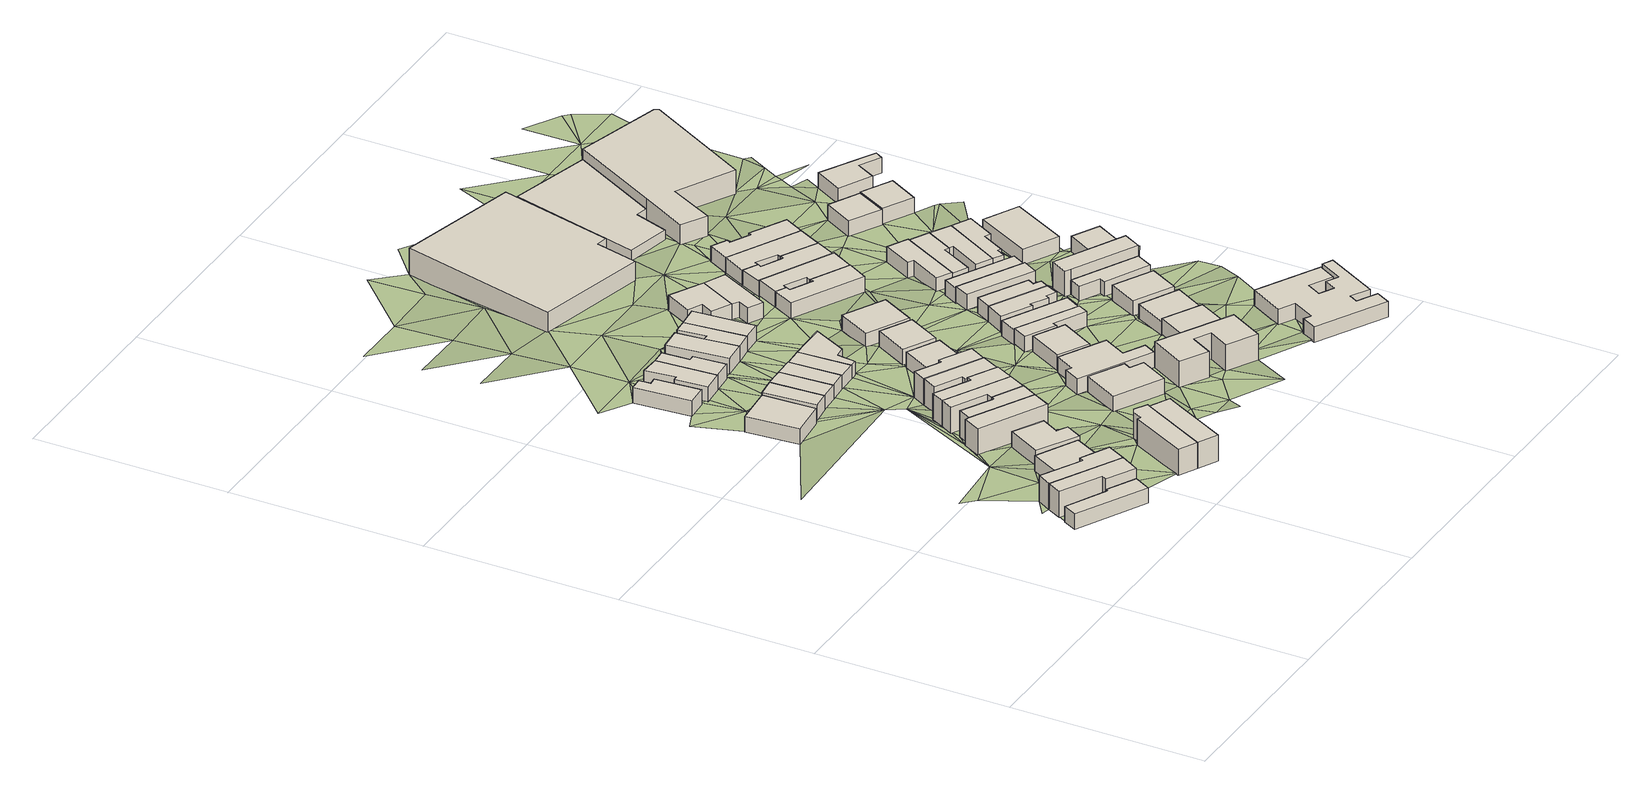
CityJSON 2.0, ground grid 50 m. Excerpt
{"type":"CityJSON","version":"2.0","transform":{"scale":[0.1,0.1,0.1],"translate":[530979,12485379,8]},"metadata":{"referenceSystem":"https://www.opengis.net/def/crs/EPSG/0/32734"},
"CityObjects":{
"building1":{"type":"Building","attributes":{"address":"Addison Road Salt River Cape Town","building":"house","building:levels":1,"building_height":4.1,"plus_code":"4FRW3F96+R69","ground_height":13.44,"roof_height":17.54},"geometry":[{"type":"Solid","lod":"1","boundaries":[[[[0,1,2,3]],[[1,4,5,2]],[[4,6,7,5]],[[6,8,9,7]],[[8,10,11,9]],[[10,0,3,11]],[[3,2,5,7,9,11]],[[10,8,6,4,1,0]]]]}]},
"building2":{"type":"Building","attributes":{"address":"48 Addison Road Salt River Cape Town","building":"house","building:levels":2,"building_height":6.9,"plus_code":"4FRW3F96+R7J","ground_height":13.38,"roof_height":20.28},"geometry":[{"type":"Solid","lod":"1","boundaries":[[[[12,13,14,15]],[[13,16,17,14]],[[16,18,19,17]],[[18,20,21,19]],[[20,22,23,21]],[[22,12,15,23]],[[15,14,17,19,21,23]],[[22,20,18,16,13,12]]]]}]},
"building3":{"type":"Building","attributes":{"address":"46 Addison Road Salt River Cape Town","building":"house","building:levels":2,"building_height":6.9,"plus_code":"4FRW3F96+R7V","ground_height":13.33,"roof_height":20.23},"geometry":[{"type":"Solid","lod":"1","boundaries":[[[[13,24,25,14]],[[24,26,27,25]],[[26,28,29,27]],[[28,30,31,29]],[[30,16,17,31]],[[16,13,14,17]],[[14,25,27,29,31,17]],[[16,30,28,26,24,13]]]]}]},
"building4":{"type":"Building","attributes":{"address":"44 Addison Road Salt River Cape Town","building":"house","building:levels":1,"building_height":4.1,"plus_code":"4FRW3F96+V7H","ground_height":13.01,"roof_height":17.11},"geometry":[{"type":"Solid","lod":"1","boundaries":[[[[32,33,34,35]],[[33,36,37,34]],[[36,38,39,37]],[[38,32,35,39]],[[35,34,37,39]],[[38,36,33,32]]]]}]},
"building5":{"type":"Building","attributes":{"address":"42 Addison Road Salt River Cape Town","building":"house","building:levels":1,"building_height":4.1,"plus_code":"4FRW3F96+W87","ground_height":12.76,"roof_height":16.86},"geometry":[{"type":"Solid","lod":"1","boundaries":[[[[40,41,42,43]],[[41,44,45,42]],[[44,46,47,45]],[[46,48,49,47]],[[48,50,51,49]],[[50,40,43,51]],[[43,42,45,47,49,51]],[[50,48,46,44,41,40]]]]}]},
"building6":{"type":"Building","attributes":{"address":"12 Chapel Street Salt River Cape Town","building":"house","building:levels":1,"building_height":4.1,"plus_code":"4FRW3FC6+47C","ground_height":10.99,"roof_height":15.09},"geometry":[{"type":"Solid","lod":"1","boundaries":[[[[52,53,54,55]],[[53,56,57,54]],[[56,58,59,57]],[[58,52,55,59]],[[55,54,57,59]],[[58,56,53,52]]]]}]},
"building7":{"type":"Building","attributes":{"address":"2 Pope Street Salt River Cape Town","building":"house","building:levels":2,"building_height":6.9,"plus_code":"4FRW3F96+R97","ground_height":13.19,"roof_height":20.09},"geometry":[{"type":"Solid","lod":"1","boundaries":[[[[60,61,62,63]],[[61,64,65,62]],[[64,66,67,65]],[[66,68,69,67]],[[68,70,71,69]],[[70,72,73,71]],[[72,74,75,73]],[[74,60,63,75]],[[63,62,65,67,69,71,73,75]],[[74,72,70,68,66,64,61,60]]]]}]},
"building8":{"type":"Building","attributes":{"address":"40 Addison Road Salt River Cape Town","building":"house","building:levels":2,"building_height":6.9,"plus_code":"4FRW3F96+W8W","ground_height":12.29,"roof_height":19.19},"geometry":[{"type":"Solid","lod":"1","boundaries":[[[[76,77,78,79]],[[77,80,81,78]],[[80,82,83,81]],[[82,84,85,83]],[[84,76,79,85]],[[79,78,81,83,85]],[[84,82,80,77,76]]]]}]},
"building9":{"type":"Building","attributes":{"address":"4 Pope Street Salt River Cape Town","building":"house","building:levels":2,"building_height":6.9,"plus_code":"4FRW3F96+R94","ground_height":13.19,"roof_height":20.09},"geometry":[{"type":"Solid","lod":"1","boundaries":[[[[61,60,63,62]],[[60,86,87,63]],[[86,88,89,87]],[[88,90,91,89]],[[90,61,62,91]],[[62,63,87,89,91]],[[90,88,86,60,61]]]]}]},
"building10":{"type":"Building","attributes":{"address":"Chapel Street Salt River Cape Town","building":"house","building:levels":1,"building_height":4.1,"plus_code":"4FRW3FC6+676","ground_height":10.12,"roof_height":14.22},"geometry":[{"type":"Solid","lod":"1","boundaries":[[[[92,93,94,95]],[[93,96,97,94]],[[96,98,99,97]],[[98,100,101,99]],[[100,102,103,101]],[[102,92,95,103]],[[95,94,97,99,101,103]],[[102,100,98,96,93,92]]]]}]},
"building11":{"type":"Building","attributes":{"address":"38 Addison Road Salt River Cape Town","building":"house","building:levels":2,"building_height":6.9,"plus_code":"4FRW3F96+X85","ground_height":12.29,"roof_height":19.19},"geometry":[{"type":"Solid","lod":"1","boundaries":[[[[76,104,105,79]],[[104,106,107,105]],[[106,108,109,107]],[[108,110,111,109]],[[110,77,78,111]],[[77,76,79,78]],[[79,105,107,109,111,78]],[[77,110,108,106,104,76]]]]}]},
"building12":{"type":"Building","attributes":{"address":"14 Chapel Street Salt River Cape Town","building":"house","building:levels":1,"building_height":4.1,"plus_code":"4FRW3FC6+47H","ground_height":10.99,"roof_height":15.09},"geometry":[{"type":"Solid","lod":"1","boundaries":[[[[112,113,114,115]],[[113,116,117,114]],[[116,118,119,117]],[[118,112,115,119]],[[115,114,117,119]],[[118,116,113,112]]]]}]},
"building13":{"type":"Building","attributes":{"address":"36 Addison Road Salt River Cape Town","building":"house","building:levels":2,"building_height":6.9,"plus_code":"4FRW3F96+X8Q","ground_height":12.14,"roof_height":19.04},"geometry":[{"type":"Solid","lod":"1","boundaries":[[[[120,121,122,123]],[[121,124,125,122]],[[124,126,127,125]],[[126,128,129,127]],[[128,130,131,129]],[[130,120,123,131]],[[123,122,125,127,129,131]],[[130,128,126,124,121,120]]]]}]},
"building14":{"type":"Building","attributes":{"address":"16 Chapel Street Salt River Cape Town","building":"house","building:levels":1,"building_height":4.1,"plus_code":"4FRW3FC6+48F","ground_height":11.09,"roof_height":15.19},"geometry":[{"type":"Solid","lod":"1","boundaries":[[[[132,133,134,135]],[[133,136,137,134]],[[136,138,139,137]],[[138,132,135,139]],[[135,134,137,139]],[[138,136,133,132]]]]}]},
"building15":{"type":"Building","attributes":{"address":"21 Chapel Street Salt River Cape Town","building":"house","building:levels":1,"building_height":4.1,"plus_code":"4FRW3FC6+674","ground_height":10.12,"roof_height":14.22},"geometry":[{"type":"Solid","lod":"1","boundaries":[[[[140,141,142,143]],[[141,144,145,142]],[[144,146,147,145]],[[146,148,149,147]],[[148,150,151,149]],[[150,140,143,151]],[[143,142,145,147,149,151]],[[150,148,146,144,141,140]]]]}]},
"building16":{"type":"Building","attributes":{"address":"34 Addison Road Salt River Cape Town","building":"house","building:levels":2,"building_height":6.9,"plus_code":"4FRW3F96+X9M","ground_height":12.14,"roof_height":19.04},"geometry":[{"type":"Solid","lod":"1","boundaries":[[[[121,152,153,122]],[[152,154,155,153]],[[154,156,157,155]],[[156,158,159,157]],[[158,124,125,159]],[[124,121,122,125]],[[122,153,155,157,159,125]],[[124,158,156,154,152,121]]]]}]},
"building17":{"type":"Building","attributes":{"address":"18 Chapel Street Salt River Cape Town","building":"house","building:levels":1,"building_height":4.1,"plus_code":"4FRW3FC6+48G","ground_height":11.09,"roof_height":15.19},"geometry":[{"type":"Solid","lod":"1","boundaries":[[[[160,132,135,161]],[[132,138,139,135]],[[138,162,163,139]],[[162,160,161,163]],[[161,135,139,163]],[[162,138,132,160]]]]}]},
"building18":{"type":"Building","attributes":{"address":"32 Addison Road Salt River Cape Town","building":"house","building:levels":2,"building_height":6.9,"plus_code":"4FRW3FC6+294","ground_height":11.89,"roof_height":18.79},"geometry":[{"type":"Solid","lod":"1","boundaries":[[[[164,165,166,167]],[[165,168,169,166]],[[168,170,171,169]],[[170,172,173,171]],[[172,174,175,173]],[[174,176,177,175]],[[176,164,167,177]],[[167,166,169,171,173,175,177]],[[176,174,172,170,168,165,164]]]]}]},
"building19":{"type":"Building","attributes":{"address":"23 Chapel Street Salt River Cape Town","building":"house","building:levels":1,"building_height":4.1,"plus_code":"4FRW3FC6+686","ground_height":10.12,"roof_height":14.22},"geometry":[{"type":"Solid","lod":"1","boundaries":[[[[140,178,179,143]],[[178,180,181,179]],[[180,182,183,181]],[[182,184,185,183]],[[184,141,142,185]],[[141,140,143,142]],[[143,179,181,183,185,142]],[[141,184,182,180,178,140]]]]}]},
"building20":{"type":"Building","attributes":{"address":"30 Addison Road Salt River Cape Town","building":"house","building:levels":2,"building_height":6.9,"plus_code":"4FRW3FC6+29H","ground_height":11.8,"roof_height":18.7},"geometry":[{"type":"Solid","lod":"1","boundaries":[[[[186,187,188,189]],[[187,190,191,188]],[[190,192,193,191]],[[192,194,195,193]],[[194,196,197,195]],[[196,186,189,197]],[[189,188,191,193,195,197]],[[196,194,192,190,187,186]]]]}]},
"building21":{"type":"Building","attributes":{"address":"20 Chapel Street Salt River Cape Town","building":"house","building:levels":1,"building_height":4.1,"plus_code":"4FRW3FC6+49C","ground_height":10.92,"roof_height":15.02},"geometry":[{"type":"Solid","lod":"1","boundaries":[[[[198,199,200,201]],[[199,202,203,200]],[[202,204,205,203]],[[204,198,201,205]],[[201,200,203,205]],[[204,202,199,198]]]]}]},
"building22":{"type":"Building","attributes":{"address":"Chapel Street Salt River Cape Town","building":"house","building:levels":1,"building_height":4.1,"plus_code":"4FRW3FC6+688","ground_height":10.72,"roof_height":14.82},"geometry":[{"type":"Solid","lod":"1","boundaries":[[[[206,207,208,209]],[[207,210,211,208]],[[210,212,213,211]],[[212,214,215,213]],[[214,206,209,215]],[[209,208,211,213,215]],[[214,212,210,207,206]]]]}]},
"building23":{"type":"Building","attributes":{"address":"27 Addison Road Salt River Cape Town","building":"house","building:levels":1,"building_height":4.1,"plus_code":"4FRW3F96+VFR","ground_height":12.15,"roof_height":16.25},"geometry":[{"type":"Solid","lod":"1","boundaries":[[[[216,217,218,219]],[[217,220,221,218]],[[220,222,223,221]],[[222,224,225,223]],[[224,226,227,225]],[[226,216,219,227]],[[219,218,221,223,225,227]],[[226,224,222,220,217,216]]]]}]},
"building24":{"type":"Building","attributes":{"address":"22 Chapel Street Salt River Cape Town","building":"house","building:levels":1,"building_height":4.1,"plus_code":"4FRW3FC6+49P","ground_height":10.92,"roof_height":15.02},"geometry":[{"type":"Solid","lod":"1","boundaries":[[[[198,204,205,201]],[[204,228,229,205]],[[228,230,231,229]],[[230,232,233,231]],[[232,234,235,233]],[[234,198,201,235]],[[201,205,229,231,233,235]],[[234,232,230,228,204,198]]]]}]},
"building25":{"type":"Building","attributes":{"address":"28 Addison Road Salt River Cape Town","building":"house","building:levels":1,"building_height":4.1,"plus_code":"4FRW3FC6+2CV","ground_height":11.45,"roof_height":15.55},"geometry":[{"type":"Solid","lod":"1","boundaries":[[[[236,237,238,239]],[[237,240,241,238]],[[240,242,243,241]],[[242,236,239,243]],[[239,238,241,243]],[[242,240,237,236]]]]}]},
"building26":{"type":"Building","attributes":{"address":"Chapel Street Salt River Cape Town","building":"house","building:levels":1,"building_height":4.1,"plus_code":"4FRW3FC6+696","ground_height":10.67,"roof_height":14.77},"geometry":[{"type":"Solid","lod":"1","boundaries":[[[[244,245,246,247]],[[245,248,249,246]],[[248,250,251,249]],[[250,252,253,251]],[[252,254,255,253]],[[254,244,247,255]],[[247,246,249,251,253,255]],[[254,252,250,248,245,244]]]]}]},
"building27":{"type":"Building","attributes":{"address":"25 Addison Road Salt River Cape Town","building":"house","building:levels":1,"building_height":4.1,"plus_code":"4FRW3F96+WF8","ground_height":12.15,"roof_height":16.25},"geometry":[{"type":"Solid","lod":"1","boundaries":[[[[256,257,258,259]],[[257,260,261,258]],[[260,262,263,261]],[[262,264,265,263]],[[264,266,267,265]],[[266,268,269,267]],[[268,270,271,269]],[[270,256,259,271]],[[259,258,261,263,265,267,269,271]],[[270,268,266,264,262,260,257,256]]]]}]},
"building28":{"type":"Building","attributes":{"address":"Chapel Street Salt River Cape Town","building":"house","building:levels":1,"building_height":4.1,"plus_code":"4FRW3FC6+69G","ground_height":10.67,"roof_height":14.77},"geometry":[{"type":"Solid","lod":"1","boundaries":[[[[244,254,255,247]],[[254,272,273,255]],[[272,274,275,273]],[[274,244,247,275]],[[247,255,273,275]],[[274,272,254,244]]]]}]},
"building29":{"type":"Building","attributes":{"address":"26 Addison Road Salt River Cape Town","building":"house","building:levels":1,"building_height":4.1,"plus_code":"4FRW3FC6+3CQ","ground_height":11.45,"roof_height":15.55},"geometry":[{"type":"Solid","lod":"1","boundaries":[[[[276,277,278,279]],[[277,280,281,278]],[[280,282,283,281]],[[282,276,279,283]],[[279,278,281,283]],[[282,280,277,276]]]]}]},
"building30":{"type":"Building","attributes":{"address":"23 Addison Road Salt River Cape Town","building":"house","building:levels":1,"building_height":4.1,"plus_code":"4FRW3F96+XF9","ground_height":11.72,"roof_height":15.82},"geometry":[{"type":"Solid","lod":"1","boundaries":[[[[284,285,286,287]],[[285,288,289,286]],[[288,290,291,289]],[[290,284,287,291]],[[287,286,289,291]],[[290,288,285,284]]]]}]},
"building31":{"type":"Building","attributes":{"address":"3 Pope Street Salt River Cape Town","building":"hall","building:levels":2,"amenity":"community_centre","building_height":6.9,"plus_code":"4FRW3F96+RHV","ground_height":12.51,"roof_height":19.41},"geometry":[{"type":"Solid","lod":"1","boundaries":[[[[292,293,294,295]],[[293,296,297,294]],[[296,298,299,297]],[[298,300,301,299]],[[300,302,303,301]],[[302,304,305,303]],[[304,306,307,305]],[[306,292,295,307]],[[295,294,297,299,301,303,305,307]],[[306,304,302,300,298,296,293,292]]]]}]},
"building32":{"type":"Building","attributes":{"address":"24 Addison Road Salt River Cape Town","building":"house","building:levels":1,"building_height":4.1,"plus_code":"4FRW3FC6+4F6","ground_height":10.74,"roof_height":14.84},"geometry":[{"type":"Solid","lod":"1","boundaries":[[[[308,309,310,311]],[[309,312,313,310]],[[312,314,315,313]],[[314,308,311,315]],[[311,310,313,315]],[[314,312,309,308]]]]}]},
"building33":{"type":"Building","attributes":{"address":"Chapel Street Salt River Cape Town","building":"house","building:levels":1,"building_height":4.1,"plus_code":"4FRW3FC6+7C3","ground_height":10.32,"roof_height":14.42},"geometry":[{"type":"Solid","lod":"1","boundaries":[[[[316,317,318,319]],[[317,320,321,318]],[[320,322,323,321]],[[322,324,325,323]],[[324,326,327,325]],[[326,316,319,327]],[[319,318,321,323,325,327]],[[326,324,322,320,317,316]]]]}]},
"building34":{"type":"Building","attributes":{"address":"21 Addison Road Salt River Cape Town","building":"house","building:levels":1,"building_height":4.1,"plus_code":"4FRW3F96+XGM","ground_height":11.72,"roof_height":15.82},"geometry":[{"type":"Solid","lod":"1","boundaries":[[[[328,329,330,331]],[[329,332,333,330]],[[332,334,335,333]],[[334,336,337,335]],[[336,338,339,337]],[[338,328,331,339]],[[331,330,333,335,337,339]],[[338,336,334,332,329,328]]]]}]},
"building35":{"type":"Building","attributes":{"address":"Chapel Street Salt River Cape Town","building":"house","building:levels":1,"building_height":4.1,"plus_code":"4FRW3FC6+6CX","ground_height":10.32,"roof_height":14.42},"geometry":[{"type":"Solid","lod":"1","boundaries":[[[[316,326,327,319]],[[326,340,341,327]],[[340,342,343,341]],[[342,344,345,343]],[[344,346,347,345]],[[346,316,319,347]],[[319,327,341,343,345,347]],[[346,344,342,340,326,316]]]]}]},
"building36":{"type":"Building","attributes":{"address":"19 Addison Road Salt River Cape Town","building":"house","building:levels":1,"building_height":4.1,"plus_code":"4FRW3F96+XGW","ground_height":11.22,"roof_height":15.32},"geometry":[{"type":"Solid","lod":"1","boundaries":[[[[348,349,350,351]],[[349,352,353,350]],[[352,354,355,353]],[[354,348,351,355]],[[351,350,353,355]],[[354,352,349,348]]]]}]},
"building37":{"type":"Building","attributes":{"address":"Burns Road Salt River Cape Town","building":"house","building:levels":1,"building_height":4.1,"plus_code":"4FRW3F96+VHG","ground_height":12.33,"roof_height":16.43},"geometry":[{"type":"Solid","lod":"1","boundaries":[[[[356,357,358,359]],[[357,360,361,358]],[[360,362,363,361]],[[362,356,359,363]],[[359,358,361,363]],[[362,360,357,356]]]]}]},
"building38":{"type":"Building","attributes":{"address":"14 Addison Road Salt River Cape Town","building":"house","building:levels":1,"building_height":4.1,"plus_code":"4FRW3FC6+5FQ","ground_height":10.39,"roof_height":14.49},"geometry":[{"type":"Solid","lod":"1","boundaries":[[[[364,365,366,367]],[[365,368,369,366]],[[368,370,371,369]],[[370,372,373,371]],[[372,374,375,373]],[[374,376,377,375]],[[376,378,379,377]],[[378,364,367,379]],[[367,366,369,371,373,375,377,379]],[[378,376,374,372,370,368,365,364]]]]}]},
"building39":{"type":"Building","attributes":{"address":"Albert Road Salt River Cape Town","building":"retail","building:levels":2,"building_height":6.9,"plus_code":"4FRW3FC6+CCF","ground_height":7.84,"roof_height":14.74},"geometry":[{"type":"Solid","lod":"1","boundaries":[[[[380,381,382,383]],[[381,384,385,382]],[[384,386,387,385]],[[386,388,389,387]],[[388,390,391,389]],[[390,380,383,391]],[[383,382,385,387,389,391]],[[390,388,386,384,381,380]]]]}]},
"building40":{"type":"Building","attributes":{"address":"17 Addison Road Salt River Cape Town","building":"house","building:levels":1,"building_height":4.1,"plus_code":"4FRW3FC6+2GH","ground_height":11.22,"roof_height":15.32},"geometry":[{"type":"Solid","lod":"1","boundaries":[[[[392,393,394,395]],[[393,396,397,394]],[[396,398,399,397]],[[398,400,401,399]],[[400,402,403,401]],[[402,404,405,403]],[[404,406,407,405]],[[406,392,395,407]],[[395,394,397,399,401,403,405,407]],[[406,404,402,400,398,396,393,392]]]]}]},
"building41":{"type":"Building","attributes":{"address":"15 Addison Road Salt River Cape Town","building":"house","building:levels":1,"building_height":4.1,"plus_code":"4FRW3FC6+2HJ","ground_height":11.22,"roof_height":15.32},"geometry":[{"type":"Solid","lod":"1","boundaries":[[[[392,406,407,395]],[[406,408,409,407]],[[408,410,411,409]],[[410,412,413,411]],[[412,414,415,413]],[[414,392,395,415]],[[395,407,409,411,413,415]],[[414,412,410,408,406,392]]]]}]},
"building42":{"type":"Building","attributes":{"address":"Burns Road Salt River Cape Town","building":"house","building:levels":1,"building_height":4.1,"plus_code":"4FRW3F96+WJ2","ground_height":11.5,"roof_height":15.6},"geometry":[{"type":"Solid","lod":"1","boundaries":[[[[416,417,418,419]],[[417,420,421,418]],[[420,422,423,421]],[[422,416,419,423]],[[419,418,421,423]],[[422,420,417,416]]]]}]},
"building43":{"type":"Building","attributes":{"address":"12 Addison Road Salt River Cape Town","building":"house","building:levels":1,"building_height":4.1,"plus_code":"4FRW3FC6+6G3","ground_height":10.23,"roof_height":14.33},"geometry":[{"type":"Solid","lod":"1","boundaries":[[[[424,425,426,427]],[[425,428,429,426]],[[428,430,431,429]],[[430,432,433,431]],[[432,434,435,433]],[[434,436,437,435]],[[436,438,439,437]],[[438,424,427,439]],[[427,426,429,431,433,435,437,439]],[[438,436,434,432,430,428,425,424]]]]}]},
"building44":{"type":"Building","attributes":{"address":"13 Addison Road Salt River Cape Town","building":"house","building:levels":1,"building_height":4.1,"plus_code":"4FRW3FC6+3H3","ground_height":11.22,"roof_height":15.32},"geometry":[{"type":"Solid","lod":"1","boundaries":[[[[440,441,442,443]],[[441,444,445,442]],[[444,446,447,445]],[[446,440,443,447]],[[443,442,445,447]],[[446,444,441,440]]]]}]},
"building45":{"type":"Building","attributes":{"address":"10 Addison Road Salt River Cape Town","building":"house","building:levels":1,"building_height":4.1,"plus_code":"4FRW3FC6+6GF","ground_height":9.9,"roof_height":14},"geometry":[{"type":"Solid","lod":"1","boundaries":[[[[448,449,450,451]],[[449,452,453,450]],[[452,454,455,453]],[[454,456,457,455]],[[456,458,459,457]],[[458,460,461,459]],[[460,462,463,461]],[[462,448,451,463]],[[451,450,453,455,457,459,461,463]],[[462,460,458,456,454,452,449,448]]]]}]},
"building46":{"type":"Building","attributes":{"address":"11 Addison Road Salt River Cape Town","building":"house","building:levels":1,"building_height":4.1,"plus_code":"4FRW3FC6+3H8","ground_height":10.81,"roof_height":14.91},"geometry":[{"type":"Solid","lod":"1","boundaries":[[[[464,465,466,467]],[[465,468,469,466]],[[468,470,471,469]],[[470,464,467,471]],[[467,466,469,471]],[[470,468,465,464]]]]}]},
"building47":{"type":"Building","attributes":{"address":"14A Burns Road Salt River Cape Town","building":"house","building:levels":1,"building_height":4.1,"plus_code":"4FRW3F96+WJV","ground_height":11.5,"roof_height":15.6},"geometry":[{"type":"Solid","lod":"1","boundaries":[[[[472,473,474,475]],[[473,476,477,474]],[[476,478,479,477]],[[478,472,475,479]],[[475,474,477,479]],[[478,476,473,472]]]]}]},
"building48":{"type":"Building","attributes":{"address":"8 Addison Road Salt River Cape Town","building":"house","building:levels":1,"building_height":4.1,"plus_code":"4FRW3FC6+6GW","ground_height":9.76,"roof_height":13.86},"geometry":[{"type":"Solid","lod":"1","boundaries":[[[[480,481,482,483]],[[481,484,485,482]],[[484,486,487,485]],[[486,488,489,487]],[[488,490,491,489]],[[490,492,493,491]],[[492,494,495,493]],[[494,480,483,495]],[[483,482,485,487,489,491,493,495]],[[494,492,490,488,486,484,481,480]]]]}]},
"building49":{"type":"Building","attributes":{"address":"33A Burns Road Salt River Cape Town","building":"house","building:levels":1,"building_height":4.1,"plus_code":"4FRW3F96+RM3","ground_height":12.03,"roof_height":16.13},"geometry":[{"type":"Solid","lod":"1","boundaries":[[[[496,497,498,499]],[[497,500,501,498]],[[500,502,503,501]],[[502,504,505,503]],[[504,506,507,505]],[[506,508,509,507]],[[508,510,511,509]],[[510,512,513,511]],[[512,514,515,513]],[[514,516,517,515]],[[516,518,519,517]],[[518,520,521,519]],[[520,522,523,521]],[[522,524,525,523]],[[524,526,527,525]],[[526,528,529,527]],[[528,530,531,529]],[[530,532,533,531]],[[532,534,535,533]],[[534,496,499,535]],[[499,498,501,503,505,507,509,511,513,515,517,519,521,523,525,527,529,531,533,535]],[[534,532,530,528,526,524,522,520,518,516,514,512,510,508,506,504,502,500,497,496]]]]}]},
"building50":{"type":"Building","attributes":{"address":"2 Tennyson Street Salt River Cape Town","building":"house","building:levels":1,"building_height":4.1,"plus_code":"4FRW3FC6+4H7","ground_height":10.31,"roof_height":14.41},"geometry":[{"type":"Solid","lod":"1","boundaries":[[[[536,537,538,539]],[[537,540,541,538]],[[540,542,543,541]],[[542,544,545,543]],[[544,546,547,545]],[[546,536,539,547]],[[539,538,541,543,545,547]],[[546,544,542,540,537,536]]]]}]},
"building51":{"type":"Building","attributes":{"address":"14 Burns Road Salt River Cape Town","building":"house","building:levels":1,"building_height":4.1,"plus_code":"4FRW3F96+XJG","ground_height":11.12,"roof_height":15.22},"geometry":[{"type":"Solid","lod":"1","boundaries":[[[[548,549,550,551]],[[549,552,553,550]],[[552,554,555,553]],[[554,556,557,555]],[[556,558,559,557]],[[558,548,551,559]],[[551,550,553,555,557,559]],[[558,556,554,552,549,548]]]]}]},
"building52":{"type":"Building","attributes":{"address":"6A Addison Road Salt River Cape Town","building":"house","building:levels":1,"building_height":4.1,"plus_code":"4FRW3FC6+7G9","ground_height":9.76,"roof_height":13.86},"geometry":[{"type":"Solid","lod":"1","boundaries":[[[[484,481,482,485]],[[481,560,561,482]],[[560,562,563,561]],[[562,564,565,563]],[[564,566,567,565]],[[566,568,569,567]],[[568,570,571,569]],[[570,484,485,571]],[[485,482,561,563,565,567,569,571]],[[570,568,566,564,562,560,481,484]]]]}]},
"building53":{"type":"Building","attributes":{"address":"4 Tennyson Street Salt River Cape Town","building":"house","building:levels":1,"building_height":4.1,"plus_code":"4FRW3FC6+4JC","ground_height":9.98,"roof_height":14.08},"geometry":[{"type":"Solid","lod":"1","boundaries":[[[[572,573,574,575]],[[573,576,577,574]],[[576,578,579,577]],[[578,580,581,579]],[[580,582,583,581]],[[582,572,575,583]],[[575,574,577,579,581,583]],[[582,580,578,576,573,572]]]]}]},
"building54":{"type":"Building","attributes":{"address":"12 Burns Road Salt River Cape Town","building":"house","building:levels":2,"building_height":6.9,"plus_code":"4FRW3F96+XJX","ground_height":11.12,"roof_height":18.02},"geometry":[{"type":"Solid","lod":"1","boundaries":[[[[548,584,585,586]],[[584,587,588,585]],[[587,589,590,588]],[[589,549,591,590]],[[549,548,586,591]],[[586,585,588,590,591]],[[549,589,587,584,548]]]]}]},
"building55":{"type":"Building","attributes":{"address":"6 Tennyson Street Salt River Cape Town","building":"house","building:levels":1,"building_height":4.1,"plus_code":"4FRW3FC6+3JV","ground_height":9.98,"roof_height":14.08},"geometry":[{"type":"Solid","lod":"1","boundaries":[[[[592,572,575,593]],[[572,582,583,575]],[[582,594,595,583]],[[594,596,597,595]],[[596,598,599,597]],[[598,592,593,599]],[[593,575,583,595,597,599]],[[598,596,594,582,572,592]]]]}]},
"building56":{"type":"Building","attributes":{"address":"8 Tennyson Street Salt River Cape Town","building":"house","building:levels":1,"building_height":4.1,"plus_code":"4FRW3FC6+4M2","ground_height":9.98,"roof_height":14.08},"geometry":[{"type":"Solid","lod":"1","boundaries":[[[[592,598,599,593]],[[598,600,601,599]],[[600,602,603,601]],[[602,604,605,603]],[[604,606,607,605]],[[606,608,609,607]],[[608,610,611,609]],[[610,592,593,611]],[[593,599,601,603,605,607,609,611]],[[610,608,606,604,602,600,598,592]]]]}]},
"building57":{"type":"Building","attributes":{"address":"422 Albert Road Salt River Cape Town","building":"retail","building:levels":1,"building_height":4.1,"plus_code":"4FRW3FC6+CG9","ground_height":7.91,"roof_height":12.01},"geometry":[{"type":"Solid","lod":"1","boundaries":[[[[612,613,614,615]],[[613,616,617,614]],[[616,618,619,617]],[[618,620,621,619]],[[620,622,623,621]],[[622,612,615,623]],[[615,614,617,619,621,623]],[[622,620,618,616,613,612]]]]}]},
"building58":{"type":"Building","attributes":{"address":"10 Burns Road Salt River Cape Town","building":"house","building:levels":1,"building_height":4.1,"plus_code":"4FRW3FC6+2M8","ground_height":10.81,"roof_height":14.91},"geometry":[{"type":"Solid","lod":"1","boundaries":[[[[624,625,626,627]],[[625,628,629,626]],[[628,630,631,629]],[[630,624,627,631]],[[627,626,629,631]],[[630,628,625,624]]]]}]},
"building59":{"type":"Building","attributes":{"address":"10 Tennyson Street Salt River Cape Town","building":"house","building:levels":1,"building_height":4.1,"plus_code":"4FRW3FC6+3MF","ground_height":10.81,"roof_height":14.91},"geometry":[{"type":"Solid","lod":"1","boundaries":[[[[632,633,634,635]],[[633,636,637,634]],[[636,638,639,637]],[[638,632,635,639]],[[635,634,637,639]],[[638,636,633,632]]]]}]},
"building60":{"type":"Building","attributes":{"address":"1 Tennyson Street Salt River Cape Town","building":"house","building:levels":1,"building_height":4.1,"plus_code":"4FRW3FC6+6J9","ground_height":9.49,"roof_height":13.59},"geometry":[{"type":"Solid","lod":"1","boundaries":[[[[640,641,642,643]],[[641,644,645,642]],[[644,646,647,645]],[[646,640,643,647]],[[643,642,645,647]],[[646,644,641,640]]]]}]},
"building61":{"type":"Building","attributes":{"address":"3 Tennyson Street Salt River Cape Town","building":"house","building:levels":1,"building_height":4.1,"plus_code":"4FRW3FC6+5MW","ground_height":9.76,"roof_height":13.86},"geometry":[{"type":"Solid","lod":"1","boundaries":[[[[648,649,650,651]],[[649,652,653,650]],[[652,654,655,653]],[[654,648,651,655]],[[651,650,653,655]],[[654,652,649,648]]]]}]},
"building62":{"type":"Building","attributes":{"address":"Addison House Albert Road Salt River Cape Town","building":"retail","building:levels":2,"building_height":6.9,"plus_code":"4FRW3FC6+9JX","ground_height":7.91,"roof_height":14.81},"geometry":[{"type":"Solid","lod":"1","boundaries":[[[[612,622,656,657]],[[622,658,659,656]],[[658,660,661,659]],[[660,662,663,661]],[[662,664,665,663]],[[664,666,667,665]],[[666,668,669,667]],[[668,612,657,669]],[[657,656,659,661,663,665,667,669]],[[668,666,664,662,660,658,622,612]]]]}]},
"building63":{"type":"Building","attributes":{"address":"9 Addison Road Salt River Cape Town","building":"house","building:levels":1,"building_height":4.1,"plus_code":"4FRW3FC6+7M5","ground_height":9.49,"roof_height":13.59},"geometry":[{"type":"Solid","lod":"1","boundaries":[[[[670,671,672,673]],[[671,674,675,672]],[[674,676,677,675]],[[676,678,679,677]],[[678,680,681,679]],[[680,670,673,681]],[[673,672,675,677,679,681]],[[680,678,676,674,671,670]]]]}]},
"terrain1":{"type":"TINRelief","geometry":[{"type":"CompositeSurface","lod":"1","boundaries":[[[6,682,683]],[[684,685,30]],[[8,6,683]],[[686,682,6]],[[687,30,688]],[[689,690,687]],[[688,30,691]],[[692,691,30]],[[689,687,688]],[[691,692,693]],[[694,688,691]],[[695,691,693]],[[688,694,689]],[[13,4,696]],[[693,24,695]],[[694,697,689]],[[13,698,24]],[[699,700,701]],[[698,13,696]],[[24,698,695]],[[694,702,697]],[[689,697,41]],[[703,704,689]],[[41,703,689]],[[32,695,698]],[[32,702,694]],[[702,705,697]],[[698,696,72]],[[702,32,705]],[[72,32,698]],[[706,707,708]],[[704,709,710]],[[689,704,711]],[[703,41,84]],[[32,72,705]],[[704,710,712]],[[706,708,713]],[[700,714,701]],[[708,707,58]],[[715,716,40]],[[72,68,705]],[[40,84,41]],[[711,704,712]],[[714,717,58]],[[718,712,710]],[[719,713,708]],[[705,720,716]],[[84,40,716]],[[72,70,68]],[[714,700,717]],[[717,113,58]],[[102,721,722]],[[723,724,710]],[[708,58,113]],[[705,68,720]],[[712,725,711]],[[724,718,710]],[[726,719,708]],[[700,727,717]],[[716,720,84]],[[708,113,133]],[[728,711,725]],[[729,719,726]],[[100,730,731]],[[731,719,729]],[[102,100,721]],[[66,720,68]],[[726,708,732]],[[726,733,729]],[[729,733,731]],[[721,734,722]],[[711,728,735]],[[100,731,144]],[[133,732,708]],[[736,731,733]],[[720,66,64]],[[700,737,727]],[[731,736,144]],[[728,156,735]],[[144,721,100]],[[64,61,90]],[[84,738,76]],[[738,84,720]],[[735,168,711]],[[700,711,739]],[[700,740,737]],[[720,64,741]],[[156,742,735]],[[168,739,711]],[[76,738,104]],[[735,742,743]],[[721,144,141]],[[741,64,90]],[[740,700,739]],[[732,133,744]],[[88,745,90]],[[156,154,742]],[[738,720,741]],[[746,734,747]],[[133,132,744]],[[104,738,121]],[[141,748,721]],[[749,90,745]],[[132,750,744]],[[132,160,750]],[[751,740,739]],[[750,212,744]],[[741,270,738]],[[747,752,753]],[[212,754,744]],[[745,755,749]],[[754,748,756]],[[757,741,90]],[[192,758,739]],[[759,721,748]],[[738,268,121]],[[734,721,760]],[[761,751,739]],[[212,210,754]],[[90,749,757]],[[748,754,210]],[[750,214,212]],[[214,750,160]],[[192,190,758]],[[121,268,152]],[[270,268,738]],[[270,741,222]],[[758,762,739]],[[755,763,749]],[[739,762,761]],[[734,764,747]],[[210,759,748]],[[765,766,752]],[[721,759,760]],[[763,755,767]],[[214,160,198]],[[190,768,758]],[[759,210,207]],[[769,761,770]],[[749,763,771]],[[768,190,772]],[[764,734,760]],[[749,771,757]],[[152,773,774]],[[775,770,761]],[[264,152,268]],[[214,198,254]],[[761,762,775]],[[776,270,222]],[[206,777,207]],[[759,207,778]],[[778,207,777]],[[779,752,747]],[[775,762,780]],[[772,774,773]],[[773,152,264]],[[254,198,781]],[[266,264,268]],[[782,759,778]],[[782,760,759]],[[747,764,779]],[[783,757,771]],[[781,198,234]],[[763,784,771]],[[785,770,775]],[[779,765,752]],[[270,776,786]],[[775,780,277]],[[282,780,762]],[[768,772,787]],[[788,783,776]],[[254,781,272]],[[763,789,784]],[[770,785,234]],[[773,264,790]],[[282,762,236]],[[787,772,773]],[[277,785,775]],[[272,781,234]],[[787,236,768]],[[784,791,771]],[[792,783,771]],[[776,783,786]],[[790,264,793]],[[764,760,794]],[[773,790,290]],[[782,795,760]],[[236,787,282]],[[792,786,783]],[[274,796,782]],[[797,798,272]],[[784,799,791]],[[789,799,784]],[[798,274,272]],[[779,800,765]],[[262,793,264]],[[309,234,785]],[[773,290,332]],[[329,787,773]],[[376,272,234]],[[795,782,796]],[[801,791,799]],[[802,785,277]],[[282,787,276]],[[332,329,773]],[[272,376,797]],[[797,803,798]],[[274,804,796]],[[805,806,262]],[[804,274,798]],[[794,760,795]],[[765,800,807]],[[808,786,792]],[[292,799,789]],[[381,779,764]],[[802,277,276]],[[309,376,234]],[[799,809,801]],[[803,797,344]],[[803,810,798]],[[262,811,793]],[[786,808,806]],[[806,811,262]],[[334,332,290]],[[354,787,329]],[[797,376,344]],[[812,810,803]],[[793,811,288]],[[354,393,787]],[[276,787,392]],[[813,764,794]],[[288,334,290]],[[381,800,779]],[[814,376,309]],[[808,792,293]],[[811,806,357]],[[393,392,787]],[[808,357,806]],[[334,288,336]],[[309,815,814]],[[344,376,374]],[[441,802,276]],[[811,338,288]],[[807,800,381]],[[288,338,336]],[[816,293,292]],[[794,795,817]],[[393,354,818]],[[374,819,344]],[[392,441,276]],[[292,820,816]],[[362,808,293]],[[802,821,815]],[[814,822,376]],[[811,357,823]],[[795,316,817]],[[823,338,811]],[[819,346,344]],[[441,821,802]],[[815,822,814]],[[818,354,824]],[[813,794,817]],[[365,372,370]],[[316,346,825]],[[441,392,414]],[[372,430,826]],[[816,827,293]],[[828,816,820]],[[368,365,370]],[[817,316,825]],[[829,818,830]],[[365,430,372]],[[362,293,827]],[[821,831,815]],[[346,819,832]],[[338,833,328]],[[357,834,823]],[[828,827,816]],[[441,440,821]],[[824,830,818]],[[823,833,338]],[[822,815,831]],[[346,835,825]],[[412,441,414]],[[328,836,824]],[[440,837,821]],[[833,823,834]],[[835,346,832]],[[838,839,830]],[[838,830,824]],[[825,835,817]],[[821,840,831]],[[841,813,817]],[[837,840,821]],[[362,842,356]],[[843,328,833]],[[824,836,838]],[[844,813,845]],[[843,836,328]],[[827,526,362]],[[846,828,847]],[[845,813,841]],[[822,831,848]],[[827,828,846]],[[834,478,833]],[[836,849,838]],[[850,851,852]],[[412,444,441]],[[853,838,849]],[[842,362,526]],[[845,854,844]],[[855,817,835]],[[852,851,856]],[[840,837,857]],[[831,840,540]],[[858,849,836]],[[843,858,836]],[[850,859,851]],[[412,410,408]],[[849,408,853]],[[854,845,841]],[[540,848,831]],[[478,834,417]],[[860,381,861]],[[356,842,417]],[[856,851,862]],[[849,858,863]],[[857,837,864]],[[865,858,843]],[[408,444,412]],[[841,817,866]],[[849,867,408]],[[865,868,858]],[[855,866,817]],[[540,840,542]],[[417,842,478]],[[444,408,867]],[[864,837,465]],[[843,472,865]],[[848,540,537]],[[436,848,537]],[[842,526,869]],[[444,867,446]],[[855,870,871]],[[872,854,841]],[[472,478,873]],[[841,866,874]],[[855,871,866]],[[875,864,465]],[[870,876,877]],[[478,842,878]],[[864,875,879]],[[472,880,865]],[[876,881,877]],[[882,875,465]],[[878,873,478]],[[878,842,869]],[[869,526,883]],[[867,884,446]],[[449,436,885]],[[472,873,880]],[[436,537,885]],[[886,871,870]],[[879,875,887]],[[886,870,877]],[[446,636,465]],[[888,887,875]],[[882,465,889]],[[866,871,886]],[[854,872,861]],[[867,890,884]],[[465,636,889]],[[636,446,884]],[[481,449,885]],[[867,584,890]],[[885,537,536]],[[874,866,891]],[[892,889,893]],[[636,893,889]],[[873,894,880]],[[895,873,878]],[[896,874,891]],[[877,560,897]],[[898,893,636]],[[899,886,877]],[[900,481,885]],[[900,885,536]],[[880,894,548]],[[894,873,895]],[[884,638,636]],[[625,884,890]],[[877,897,899]],[[898,901,893]],[[584,902,890]],[[898,636,903]],[[861,872,904]],[[905,536,572]],[[481,641,560]],[[625,638,884]],[[903,636,633]],[[641,481,900]],[[900,536,648]],[[584,548,906]],[[907,886,899]],[[641,897,560]],[[861,904,908]],[[638,625,909]],[[572,592,905]],[[536,905,648]],[[898,903,633]],[[906,902,584]],[[909,625,910]],[[911,898,633]],[[592,911,905]],[[910,625,624]],[[638,909,632]],[[899,897,912]],[[612,904,872]],[[912,897,641]],[[913,907,899]],[[911,633,632]],[[905,649,648]],[[908,904,914]],[[905,911,915]],[[911,632,916]],[[654,674,641]],[[641,674,912]],[[905,917,649]],[[899,912,918]],[[904,612,914]],[[899,918,913]],[[915,917,905]],[[911,919,915]],[[912,674,671]],[[920,674,654]],[[912,921,918]],[[654,652,920]],[[912,671,921]],[[913,918,922]],[[921,923,918]],[[924,921,671]],[[923,925,918]],[[914,612,926]],[[927,914,926]],[[918,925,922]],[[922,928,913]],[[929,925,923]],[[930,913,928]],[[926,612,931]],[[922,932,928]],[[933,934,926]],[[935,926,931]],[[933,926,936]],[[926,935,936]]]}]}
},
"vertices":[
[167,186,63],[346,93,63],[346,93,104],[167,186,104],[369,135,63],[369,135,104],[295,174,63],[295,174,104],[292,168,63],[292,168,104],[186,222,63],[186,222,104],
[369,135,62],[397,184,62],[397,184,131],[369,135,131],[218,279,62],[218,279,131],[199,242,62],[199,242,131],[302,187,62],[302,187,131],[295,174,62],[295,174,131],
[422,232,62],[422,232,131],[349,270,62],[349,270,131],[343,259,62],[343,259,131],[238,315,62],[238,315,131],
[463,334,58],[357,389,58],[357,389,99],[463,334,99],[313,306,58],[313,306,99],[420,251,58],[420,251,99],
[504,443,56],[428,485,56],[428,485,97],[504,443,97],[380,398,56],[380,398,97],[483,341,56],[483,341,97],[506,383,56],[506,383,97],[479,398,56],[479,398,97],
[231,1064,38],[241,927,38],[241,927,79],[231,1064,79],[337,937,38],[337,937,79],[331,1073,38],[331,1073,79],
[536,67,60],[626,238,60],[626,238,129],[536,67,129],[630,244,60],[630,244,129],[598,263,60],[598,263,129],[585,256,60],[585,256,129],[573,232,60],[573,232,129],[563,236,60],[563,236,129],[489,92,60],[489,92,129],
[562,497,51],[403,582,51],[403,582,120],[562,497,120],[392,585,51],[392,585,120],[368,541,51],[368,541,120],[538,452,51],[538,452,120],
[587,41,60],[587,41,129],[669,198,60],[669,198,129],[677,212,60],[677,212,129],
[248,1207,29],[301,1211,29],[301,1211,70],[248,1207,70],[292,1328,29],[292,1328,70],[272,1326,29],[272,1326,70],[270,1356,29],[270,1356,70],[236,1354,29],[236,1354,70],
[584,537,51],[584,537,120],[506,578,51],[506,578,120],[501,570,51],[501,570,120],[420,614,51],[420,614,120],
[388,1084,38],[340,1078,38],[340,1078,79],[388,1084,79],[350,942,38],[350,942,79],[395,946,38],[395,946,79],
[584,537,50],[608,583,50],[608,583,119],[584,537,119],[443,671,50],[443,671,119],[425,640,50],[425,640,119],[513,593,50],[513,593,119],[506,578,50],[506,578,119],
[436,1086,39],[388,1084,39],[388,1084,80],[436,1086,80],[395,946,39],[395,946,80],[443,949,39],[443,949,80],
[374,1209,29],[364,1364,29],[364,1364,70],[374,1209,70],[313,1366,29],[313,1366,70],[322,1288,29],[322,1288,70],[310,1287,29],[310,1287,70],[319,1204,29],[319,1204,70],
[631,628,50],[631,628,119],[557,668,50],[557,668,119],[551,655,50],[551,655,119],[460,704,50],[460,704,119],
[485,1088,39],[485,1088,80],[490,953,39],[490,953,80],
[631,628,47],[656,677,47],[656,677,116],[631,628,116],[511,754,47],[511,754,116],[491,717,47],[491,717,116],[559,681,47],[559,681,116],[553,670,47],[553,670,116],[557,668,47],[557,668,116],
[426,1213,29],[426,1213,70],[420,1297,29],[420,1297,70],[405,1296,29],[405,1296,70],[401,1367,29],[401,1367,70],
[656,677,46],[680,721,46],[680,721,115],[656,677,115],[601,764,46],[601,764,115],[596,754,46],[596,754,115],[530,789,46],[530,789,115],[511,754,46],[511,754,115],
[536,1091,38],[485,1088,38],[485,1088,78],[536,1091,78],[490,953,38],[490,953,78],[542,955,38],[542,955,78],
[489,1305,36],[482,1376,36],[482,1376,77],[489,1305,77],[423,1370,36],[423,1370,77],[440,1213,36],[440,1213,77],[499,1219,36],[499,1219,77],
[843,367,50],[808,385,50],[808,385,91],[843,367,91],[818,403,50],[818,403,91],[730,451,50],[730,451,91],[680,359,50],[680,359,91],[803,293,50],[803,293,91],
[561,956,38],[561,956,78],[566,1004,38],[566,1004,78],[594,1007,38],[594,1007,78],[637,1093,38],[637,1093,78],
[723,826,43],[642,869,43],[642,869,84],[723,826,84],[597,783,43],[597,783,84],[678,740,43],[678,740,84],
[532,1381,35],[496,1378,35],[496,1378,76],[532,1381,76],[503,1306,35],[503,1306,76],[489,1305,35],[489,1305,76],[499,1219,35],[499,1219,76],[546,1225,35],[546,1225,76],
[893,367,50],[911,399,50],[911,399,91],[893,367,91],[857,428,50],[857,428,91],[889,487,50],[889,487,91],[773,550,50],[773,550,91],[746,500,50],[746,500,91],[731,508,50],[731,508,91],[708,466,50],[708,466,91],
[597,1229,35],[597,1229,76],[585,1387,35],[585,1387,76],
[773,923,43],[694,965,43],[694,965,84],[773,923,84],[648,880,43],[648,880,84],[728,838,43],[728,838,84],
[785,558,46],[863,516,46],[863,516,87],[785,558,87],[911,604,46],[911,604,87],[833,646,46],[833,646,87],
[1028,172,53],[1077,260,53],[1077,260,122],[1028,172,122],[890,364,53],[890,364,122],[839,274,53],[839,274,122],[909,235,53],[909,235,122],[940,291,53],[940,291,122],[982,268,53],[982,268,122],[951,214,53],[951,214,122],
[832,1022,36],[727,1078,36],[727,1078,77],[832,1022,77],[681,993,36],[681,993,77],[786,936,36],[786,936,77],
[710,1423,32],[625,1468,32],[625,1468,73],[710,1423,73],[589,1399,32],[589,1399,73],[624,1381,32],[624,1381,73],[607,1349,32],[607,1349,73],[658,1323,32],[658,1323,73],
[1000,615,46],[844,699,46],[844,699,86],[1000,615,86],[823,661,46],[823,661,86],[899,620,46],[899,620,86],[905,631,46],[905,631,86],[986,588,46],[986,588,86],
[673,1312,32],[673,1312,73],[659,1283,32],[659,1283,73],[698,1264,32],[698,1264,73],[765,1397,32],[765,1397,73],
[844,699,41],[1000,615,41],[1000,615,82],[844,699,82],[1025,659,41],[1025,659,82],[867,743,41],[867,743,82],
[1125,366,52],[1028,419,52],[1028,419,93],[1125,366,93],[981,334,52],[981,334,93],[1079,281,52],[1079,281,93],
[934,1166,32],[835,1217,32],[835,1217,73],[934,1166,73],[833,1207,32],[833,1207,73],[775,1237,32],[775,1237,73],[780,1248,32],[780,1248,73],[753,1262,32],[753,1262,73],[724,1208,32],[724,1208,73],[904,1113,32],[904,1113,73],
[846,2001,7],[527,2080,7],[527,2080,76],[846,2001,76],[426,1672,7],[426,1672,76],[716,1601,7],[716,1601,76],[743,1712,7],[743,1712,76],[772,1705,7],[772,1705,76],
[908,799,41],[881,753,41],[881,753,82],[908,799,82],[957,712,41],[957,712,82],[960,719,41],[960,719,82],[1004,695,41],[1004,695,82],[1009,704,41],[1009,704,82],[1034,691,41],[1034,691,82],[1049,723,41],[1049,723,82],
[1061,745,41],[1061,745,82],[1042,755,41],[1042,755,82],[1051,772,41],[1051,772,82],[929,838,41],[929,838,82],
[1125,366,43],[1171,450,43],[1171,450,84],[1125,366,84],[1073,501,43],[1073,501,84],[1028,419,43],[1028,419,84],
[753,1262,31],[780,1248,31],[780,1248,72],[753,1262,72],[785,1258,31],[785,1258,72],[841,1229,31],[841,1229,72],[835,1217,31],[835,1217,72],[934,1166,31],[934,1166,72],[965,1224,31],[965,1224,72],[780,1318,31],[780,1318,72],
[949,904,41],[929,866,41],[929,866,82],[949,904,82],[1094,777,41],[1094,777,82],[1115,815,41],[1115,815,82],
[965,1224,27],[992,1279,27],[992,1279,68],[965,1224,68],[901,1328,27],[901,1328,68],[896,1318,27],[896,1318,68],[841,1346,27],[841,1346,68],[846,1355,27],[846,1355,68],[807,1375,27],[807,1375,68],[780,1318,27],[780,1318,68],
[1115,815,36],[1136,854,36],[1136,854,77],[1115,815,77],[970,942,36],[970,942,77],[949,904,36],[949,904,77],
[1217,540,43],[1118,593,43],[1118,593,84],[1217,540,84],[1078,520,43],[1078,520,84],[1178,466,43],[1178,466,84],
[992,1279,26],[1023,1339,26],[1023,1339,67],[992,1279,67],[840,1435,26],[840,1435,67],[807,1375,26],[807,1375,67],[846,1355,26],[846,1355,67],[851,1365,26],[851,1365,67],[905,1336,26],[905,1336,67],[901,1328,26],[901,1328,67],
[1160,99,49],[1337,3,49],[1337,3,90],[1160,99,90],[1357,40,49],[1357,40,90],[1306,68,49],[1306,68,90],[1318,90,49],[1318,90,90],[1365,64,49],[1365,64,90],[1438,198,49],[1438,198,90],[1412,212,49],[1412,212,90],[1379,152,49],[1379,152,90],[1349,169,49],[1349,169,90],[1332,138,49],[1332,138,90],[1295,158,49],[1295,158,90],[1315,195,49],[1315,195,90],[1374,163,49],[1374,163,90],[1399,208,49],[1399,208,90],[1240,294,49],[1240,294,90],[1191,207,49],[1191,207,90],[1231,185,49],[1231,185,90],[1200,128,49],[1200,128,90],[1182,138,49],[1182,138,90],
[1096,1104,31],[1044,1131,31],[1044,1131,72],[1096,1104,72],[1005,1057,31],[1005,1057,72],[1019,1049,31],[1019,1049,72],[976,968,31],[976,968,72],[1014,948,31],[1014,948,72],
[1263,603,39],[1099,689,39],[1099,689,80],[1263,603,80],[1083,659,39],[1083,659,80],[1134,632,39],[1134,632,80],[1127,619,39],[1127,619,80],[1240,560,39],[1240,560,80],
[1050,1390,26],[1050,1390,67],[958,1439,26],[958,1439,67],[954,1431,26],[954,1431,67],[903,1458,26],[903,1458,67],[908,1467,26],[908,1467,67],[868,1488,26],[868,1488,67],
[1147,1077,28],[1096,1104,28],[1096,1104,69],[1147,1077,69],[1014,948,28],[1014,948,69],[1054,928,28],[1054,928,69],[1098,1011,28],[1098,1011,69],[1109,1005,28],[1109,1005,69],
[1287,648,39],[1287,648,108],[1263,603,108],[1109,741,39],[1109,741,108],[1085,697,39],[1085,697,108],[1099,689,108],
[1198,1048,28],[1198,1048,69],[1119,1001,28],[1119,1001,69],[1074,919,28],[1074,919,69],[1115,897,28],[1115,897,69],
[1140,882,28],[1140,882,69],[1152,904,28],[1152,904,69],[1160,900,28],[1160,900,69],[1192,959,28],[1192,959,69],[1207,951,28],[1207,951,69],[1246,1023,28],[1246,1023,69],
[1093,1935,7],[881,1991,7],[881,1991,48],[1093,1935,48],[794,1653,7],[794,1653,48],[908,1626,7],[908,1626,48],[938,1714,7],[938,1714,48],[969,1707,7],[969,1707,48],
[1341,743,36],[1272,780,36],[1272,780,77],[1341,743,77],[1225,695,36],[1225,695,77],[1295,657,36],[1295,657,77],
[1332,945,36],[1243,991,36],[1243,991,77],[1332,945,77],[1170,850,36],[1170,850,77],[1259,804,36],[1259,804,77],
[1234,1300,23],[1155,1341,23],[1155,1341,64],[1234,1300,64],[1114,1267,23],[1114,1267,64],[1193,1222,23],[1193,1222,64],
[1193,1222,26],[1269,1180,26],[1269,1180,67],[1193,1222,67],[1312,1258,26],[1312,1258,67],[1234,1300,26],[1234,1300,67],
[969,1707,76],[1093,1935,76],[904,1585,7],[904,1585,76],[967,1548,7],[967,1548,76],[1027,1664,7],[1027,1664,76],[1174,1586,7],[1174,1586,76],[1326,1863,7],[1326,1863,76],[1320,1873,7],[1320,1873,76],
[1406,1349,23],[1268,1425,23],[1268,1425,64],[1406,1349,64],[1229,1353,23],[1229,1353,64],[1312,1309,23],[1312,1309,64],[1339,1359,23],[1339,1359,64],[1393,1329,23],[1393,1329,64],
[199,242,65],[186,222,65],[194,284,63],[218,279,63],[302,187,63],[183,443,58],[310,352,62],[326,488,57],[152,474,58],[313,306,62],[343,259,63],[349,270,63],[357,389,62],[420,251,62],[489,92,66],[380,398,62],[460,202,62],[9,802,52],[449,822,47],[241,927,43],[460,352,58],[368,541,57],[392,585,53],[483,341,58],[195,1186,36],[231,1064,39],[310,1102,38],[403,582,53],[420,614,53],[476,779,47],[425,640,53],[248,1207,35],[337,937,43],[479,398,58],[506,383,58],[350,942,43],[513,593,53],[301,1211,35],[610,352,55],[310,1402,30],[160,1402,29],[501,570,56],[506,578,56],[443,671,53],[319,1204,35],[395,946,47],[460,704,53],[310,1252,35],[272,1326,35],[292,1328,35],[374,1209,35],[310,1287,35],[310,1552,28],[491,717,53],[322,1288,35],[443,949,47],[610,502,51],[530,789,47],[490,953,47],[680,359,55],[553,670,50],[559,681,50],[426,1213,36],[725,170,59],[160,1702,22],[310,1702,20],[401,1367,36],[760,202,59],[460,1102,39],[542,955,46],[310,1852,13],[160,1852,15],[420,1297,36],[773,145,59],[405,1296,36],[803,293,54],[597,783,46],[460,1402,36],[460,1552,31],[561,956,46],[642,869,46],[834,144,59],[426,1672,28],[310,2002,7],[160,2002,9],[811,103,66],[678,740,46],[566,1004,46],[594,1007,46],[839,274,57],[680,721,50],[760,652,46],[656,677,50],[610,952,46],[818,403,54],[503,1306,36],[496,1378,36],[460,1852,19],[648,880,46],[610,1102,38],[532,1381,36],[843,367,54],[910,202,57],[681,993,46],[893,367,54],[760,802,43],[808,385,54],[968,72,63],[785,558,50],[909,235,57],[890,364,54],[863,516,50],[610,1552,31],[625,1468,35],[589,1399,35],[610,1252,35],[607,1349,35],[951,214,57],[460,2002,11],[940,291,54],[786,936,43],[659,1283,35],[624,1381,35],[857,428,54],[911,399,54],[460,2152,7],[981,334,54],[982,268,57],[658,1323,35],[910,502,50],[673,1312,35],[716,1601,30],[760,1102,36],[832,1022,43],[1060,202,53],[760,1552,30],[957,712,46],[780,1318,32],[1160,99,57],[910,952,41],[904,1113,33],[1060,502,49],[1025,659,46],[760,1402,32],[785,1258,32],[1191,207,54],[1182,138,54],[960,719,46],[1004,695,46],[910,1102,32],[807,1375,32],[1078,520,49],[1073,501,49],[840,1435,30],[1060,652,46],[970,942,41],[1034,691,46],[1009,704,46],[976,968,41],[794,1653,24],[1211,352,49],[1118,593,46],[743,1712,24],[760,1702,24],[1231,185,54],[1200,128,57],[934,1166,33],[1085,697,46],[841,1346,30],[901,1328,31],[846,1355,30],[1049,723,46],[772,1705,24],[868,1488,28],[851,1365,30],[1014,948,41],[1083,659,46],[896,1318,31],[610,2152,7],[846,2001,8],[905,1336,30],[1099,689,46],[1054,928,41],[1127,619,46],[904,1585,28],[1109,741,41],[1134,632,46],[1281,294,49],[908,1467,30],[910,1552,28],[881,1991,8],[1211,502,43],[908,1626,28],[1074,919,41],[903,1458,30],[958,1439,30],[1333,386,49],[1098,1011,41],[1240,560,43],[954,1431,30],[1115,897,41],[1364,248,54],[1211,802,36],[1060,1252,27],[967,1548,28],[1109,1005,41],[1119,1001,41],[1140,882,36],[1225,695,39],[969,1707,21],[1152,904,36],[1160,900,36],[1361,502,43],[1363,444,43],[938,1714,21],[1060,1402,26],[1207,951,36],[1060,1552,22],[1114,1267,27],[1192,959,36],[1295,657,39],[1211,952,36],[910,2002,8],[1211,1102,28],[1361,652,40],[1027,1664,19],[910,2152,6],[1269,797,36],[1316,771,36],[1246,1023,36],[1211,1402,23],[1174,1586,17],[1060,2002,7],[1328,1146,28],[1361,952,36],[1317,1154,28],[1211,1552,17],[1361,1102,28],[1312,1309,26],[1252,1486,17],[1298,1578,17],[1270,1520,17],[1290,1465,23],[1277,1539,17],[1211,2002,5],[1060,2152,6],[1318,1643,12],[1356,1496,17],[1326,1863,8],[1320,1873,8],[1325,1626,17],[1304,2100,3],[1211,2152,3],[1361,2002,5],[1318,2085,3]
]}
